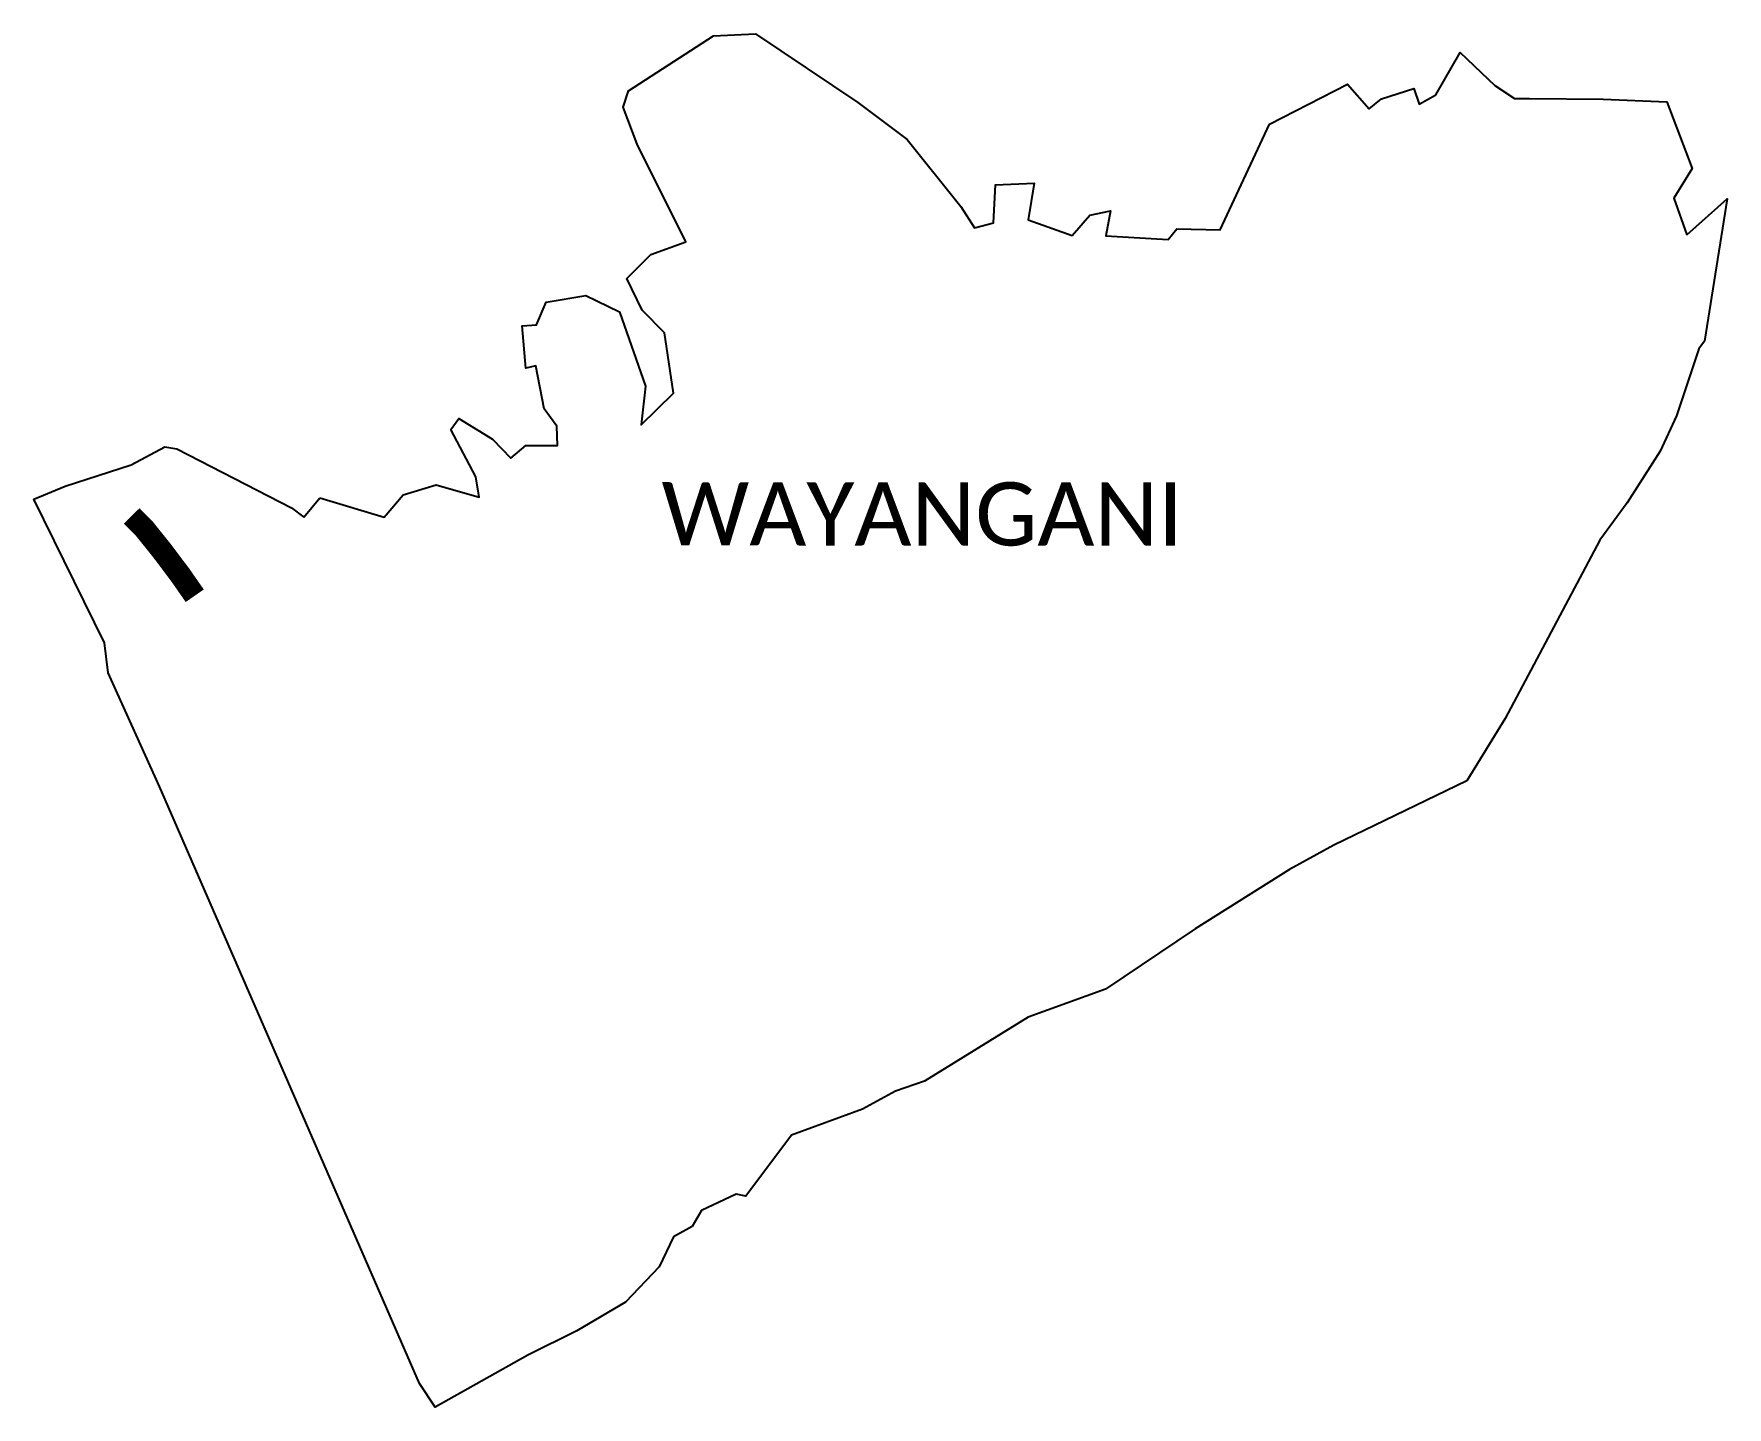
# Model space of a CAD drawing. Header units: metres. Extents: x 350006 to 353852, y 1754815 to 1757932.
import ezdxf

# ---------------------------------------------------------------- set-up
doc = ezdxf.new("R2010")
doc.units = ezdxf.units.M
doc.header["$MEASUREMENT"] = 0
for name, color, linetype in [('UNPROTECTED DUE TO CREEK', 150, 'Continuous'), ('VILLAGE BOUNDRY', 3, 'Continuous'), ('VILLAGE NAME', 250, 'Continuous')]:
    doc.layers.add(name, color=color, linetype=linetype)
doc.styles.get("Standard").update_dxf_attribs({"font": 'arial.ttf'})

msp = doc.modelspace()

# ---------------------------------------------------------------- linework, layer by layer
at = {"layer": 'UNPROTECTED DUE TO CREEK', "const_width": 50, "flags": 128}
msp.add_lwpolyline([(350228.6, 1756838.2), (350257.5, 1756808.9), (350296.3, 1756760.7), (350339.2, 1756703.8), (350371.8, 1756656.9)], dxfattribs=at)
at = {"layer": 'VILLAGE BOUNDRY'}
msp.add_lwpolyline([(350619.4, 1756835.5), (350655.7, 1756879.3)], dxfattribs=at)
for points in [[(350655.7, 1756879.3, 0), (350802.2, 1756835.2, 0), (350845, 1756885.9, 0), (350920.2, 1756909, 0), (351017.4, 1756880.5, 0), (351010, 1756926.6, 0), (350953.1, 1757034.5, 0), (350971.6, 1757059.5, 0), (351048.2, 1757012.6, 0), (351089.4, 1756969.2, 0), (351123.4, 1756998.1, 0), (351195.9, 1756998.2, 0), (351194.2, 1757041.8, 0), (351165.3, 1757081.2, 0), (351146.4, 1757179.1, 0), (351123.5, 1757173.9, 0), (351115, 1757269.7, 0), (351148, 1757271.8, 0), (351169.5, 1757323.3, 0), (351259.8, 1757338.8, 0), (351336.7, 1757301.3, 0), (351395.3, 1757132.5, 0), (351385.8, 1757044.7, 0), (351459.1, 1757117, 0), (351438.7, 1757253.9, 0), (351388.1, 1757305.2, 0), (351353, 1757376.9, 0), (351407.6, 1757431.3, 0), (351487.2, 1757460.1, 0), (351376.7, 1757682.1, 0), (351344.7, 1757766.2, 0), (351356.5, 1757803.2, 0), (351549.5, 1757928.1, 0), (351645, 1757932.5, 0), (351877.4, 1757776.6, 0), (351989.3, 1757692.7, 0), (352111.8, 1757540.8, 0), (352142.5, 1757491.9, 0), (352185.6, 1757503.3, 0), (352189.9, 1757589.7, 0), (352277.9, 1757593.8, 0), (352264.1, 1757510.3, 0), (352364.5, 1757474.9, 0), (352404.2, 1757520.6, 0), (352451, 1757531.1, 0), (352440.7, 1757474.3, 0), (352582.5, 1757465.5, 0), (352601.9, 1757490, 0), (352700.5, 1757487.9, 0), (352812.1, 1757727.2, 0), (352989.4, 1757818.6, 0), (353038.8, 1757762.3, 0), (353066.4, 1757785.2, 0), (353140.1, 1757808.7, 0), (353152, 1757773.1, 0), (353189.8, 1757794.4, 0), (353245.4, 1757890.2, 0), (353323.7, 1757815.3, 0), (353368.8, 1757785.7, 0), (353402.8, 1757785.8, 0), (353570.1, 1757784.6, 0), (353714.9, 1757778.4, 0), (353772.3, 1757626.7, 0), (353730.9, 1757559.5, 0), (353759.8, 1757476.3, 0)], [(353759.8, 1757476.3, 0), (353851.6, 1757558, 0), (353800, 1757235.2, 0), (353787.4, 1757217.4, 0), (353736.7, 1757065.1, 0), (353699.4, 1756984.8, 0), (353624.4, 1756867.7, 0), (353562.7, 1756783, 0), (353347.2, 1756378.4, 0), (353260.5, 1756236.9, 0), (352958.4, 1756090.4, 0), (352857.8, 1756035.5, 0), (352643.7, 1755900.5, 0), (352440.2, 1755764.2, 0), (352264.3, 1755700.6, 0), (352029.2, 1755554.7, 0), (351963.2, 1755532.1, 0), (351888.1, 1755491.2, 0), (351727, 1755432.4, 0), (351623.6, 1755294.1, 0), (351601.3, 1755298.7, 0), (351522.6, 1755261.1, 0), (351501, 1755225.4, 0), (351458.7, 1755201.6, 0), (351426.7, 1755133.7, 0), (351349.9, 1755053.1, 0), (351239.6, 1754988.1, 0), (351128, 1754932.9, 0), (350918.1, 1754815, 0), (350882.5, 1754868.3, 0), (350291.9, 1756224.1, 0), (350175.4, 1756481.6, 0), (350167.1, 1756550, 0), (350006.5, 1756876.3, 0), (350077.4, 1756906, 0), (350227.2, 1756954.1, 0), (350304.2, 1756994.7, 0), (350330.8, 1756990.7, 0), (350591.2, 1756856.3, 0), (350619.4, 1756835.5, 0)]]:
    msp.add_polyline3d(points, dxfattribs=at)

# ---------------------------------------------------------------- texts
at = {"layer": 'VILLAGE NAME', "insert": (351431.8, 1756914.8), "char_height": 143.7, "attachment_point": 1, "rotation": 359.9793}
msp.add_mtext_dynamic_manual_height_columns('{\\fCalibri|b0|i0|c0|p34;WAYANGANI}', width=1418, gutter_width=718.5, heights=[0], dxfattribs=at)

doc.saveas('drawing.dxf')
